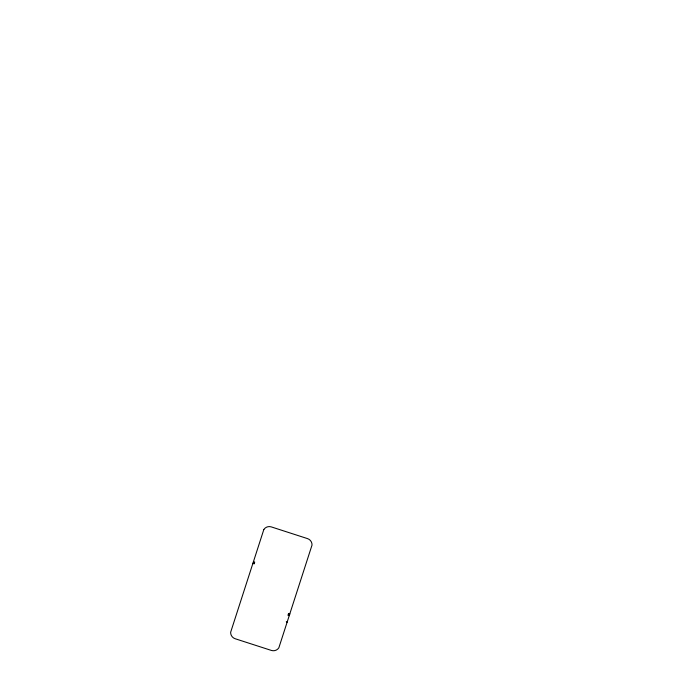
<?xml version="1.0" encoding="UTF-8"?>
<svg xmlns="http://www.w3.org/2000/svg" width="685" height="685" viewBox="0 0 685 685"><rect width="100%" height="100%" fill="white"/><g stroke="black" fill="none" stroke-linecap="round" stroke-linejoin="round"><path stroke-width="1.03" d="M253.45 561.657L254.709 562.068L254.135 563.841L252.885 563.43M252.953 563.198L254.212 563.601M289.789 613.906L288.539 613.503L287.965 615.276L289.224 615.678M288.462 613.734L289.721 614.137M286.296 621.637L287.075 622.331M263.845 529.479L230.639 632.289A6.542 6.542 0 0 0 235.169 638.737L271.388 650.433A6.542 6.542 0 0 0 278.829 647.856L312.035 545.046A6.542 6.542 0 0 0 307.505 538.607L271.286 526.902A6.542 6.542 0 0 0 263.845 529.479"/></g></svg>
